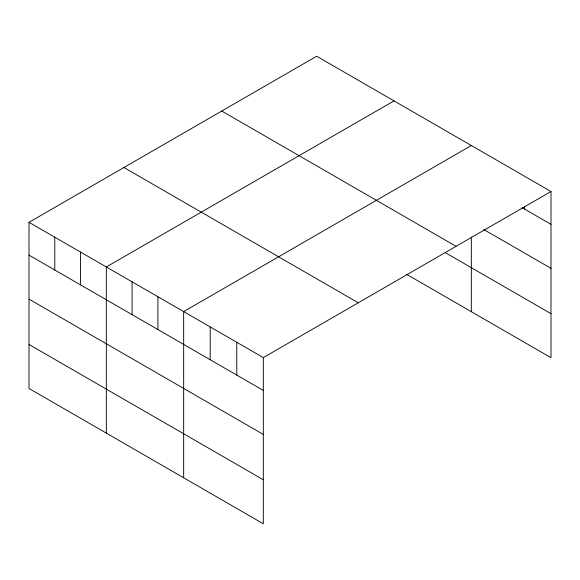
<?xml version="1.0" encoding="UTF-8"?>
<svg xmlns="http://www.w3.org/2000/svg" width="580" height="580" viewBox="0 0 580 580"><rect width="100%" height="100%" fill="white"/><g stroke="black" fill="none" stroke-linecap="round" stroke-linejoin="round"><path stroke-width="0.87" d="M29 222.314L263.327 357.599L263.327 523.769L29 388.484L29 222.314L316.673 56.231L551 191.516L551 357.686L406.5 274.26M394.001 100.876L106.328 266.959L106.328 433.129M471.33 145.522L183.657 311.605L183.657 477.775M263.327 357.599L551 191.516M522.101 207.64L551 224.329M483.829 229.557L551 268.337M221.741 111.034L456.068 246.326M445.549 252.8L551 313.678M123.931 167.504L358.259 302.796M29 255.127L263.327 390.412M29 299.135L263.327 434.42M29 344.476L263.327 479.762M524.443 206.335L524.443 208.996M471.33 237.162L471.33 311.685M236.77 342.272L236.77 375.079M210.214 326.939L210.214 359.745M157.883 296.721L157.883 329.534M132.102 281.844L132.102 314.65M80.555 252.075L80.555 284.889M54.774 237.198L54.774 270.005"/></g></svg>
